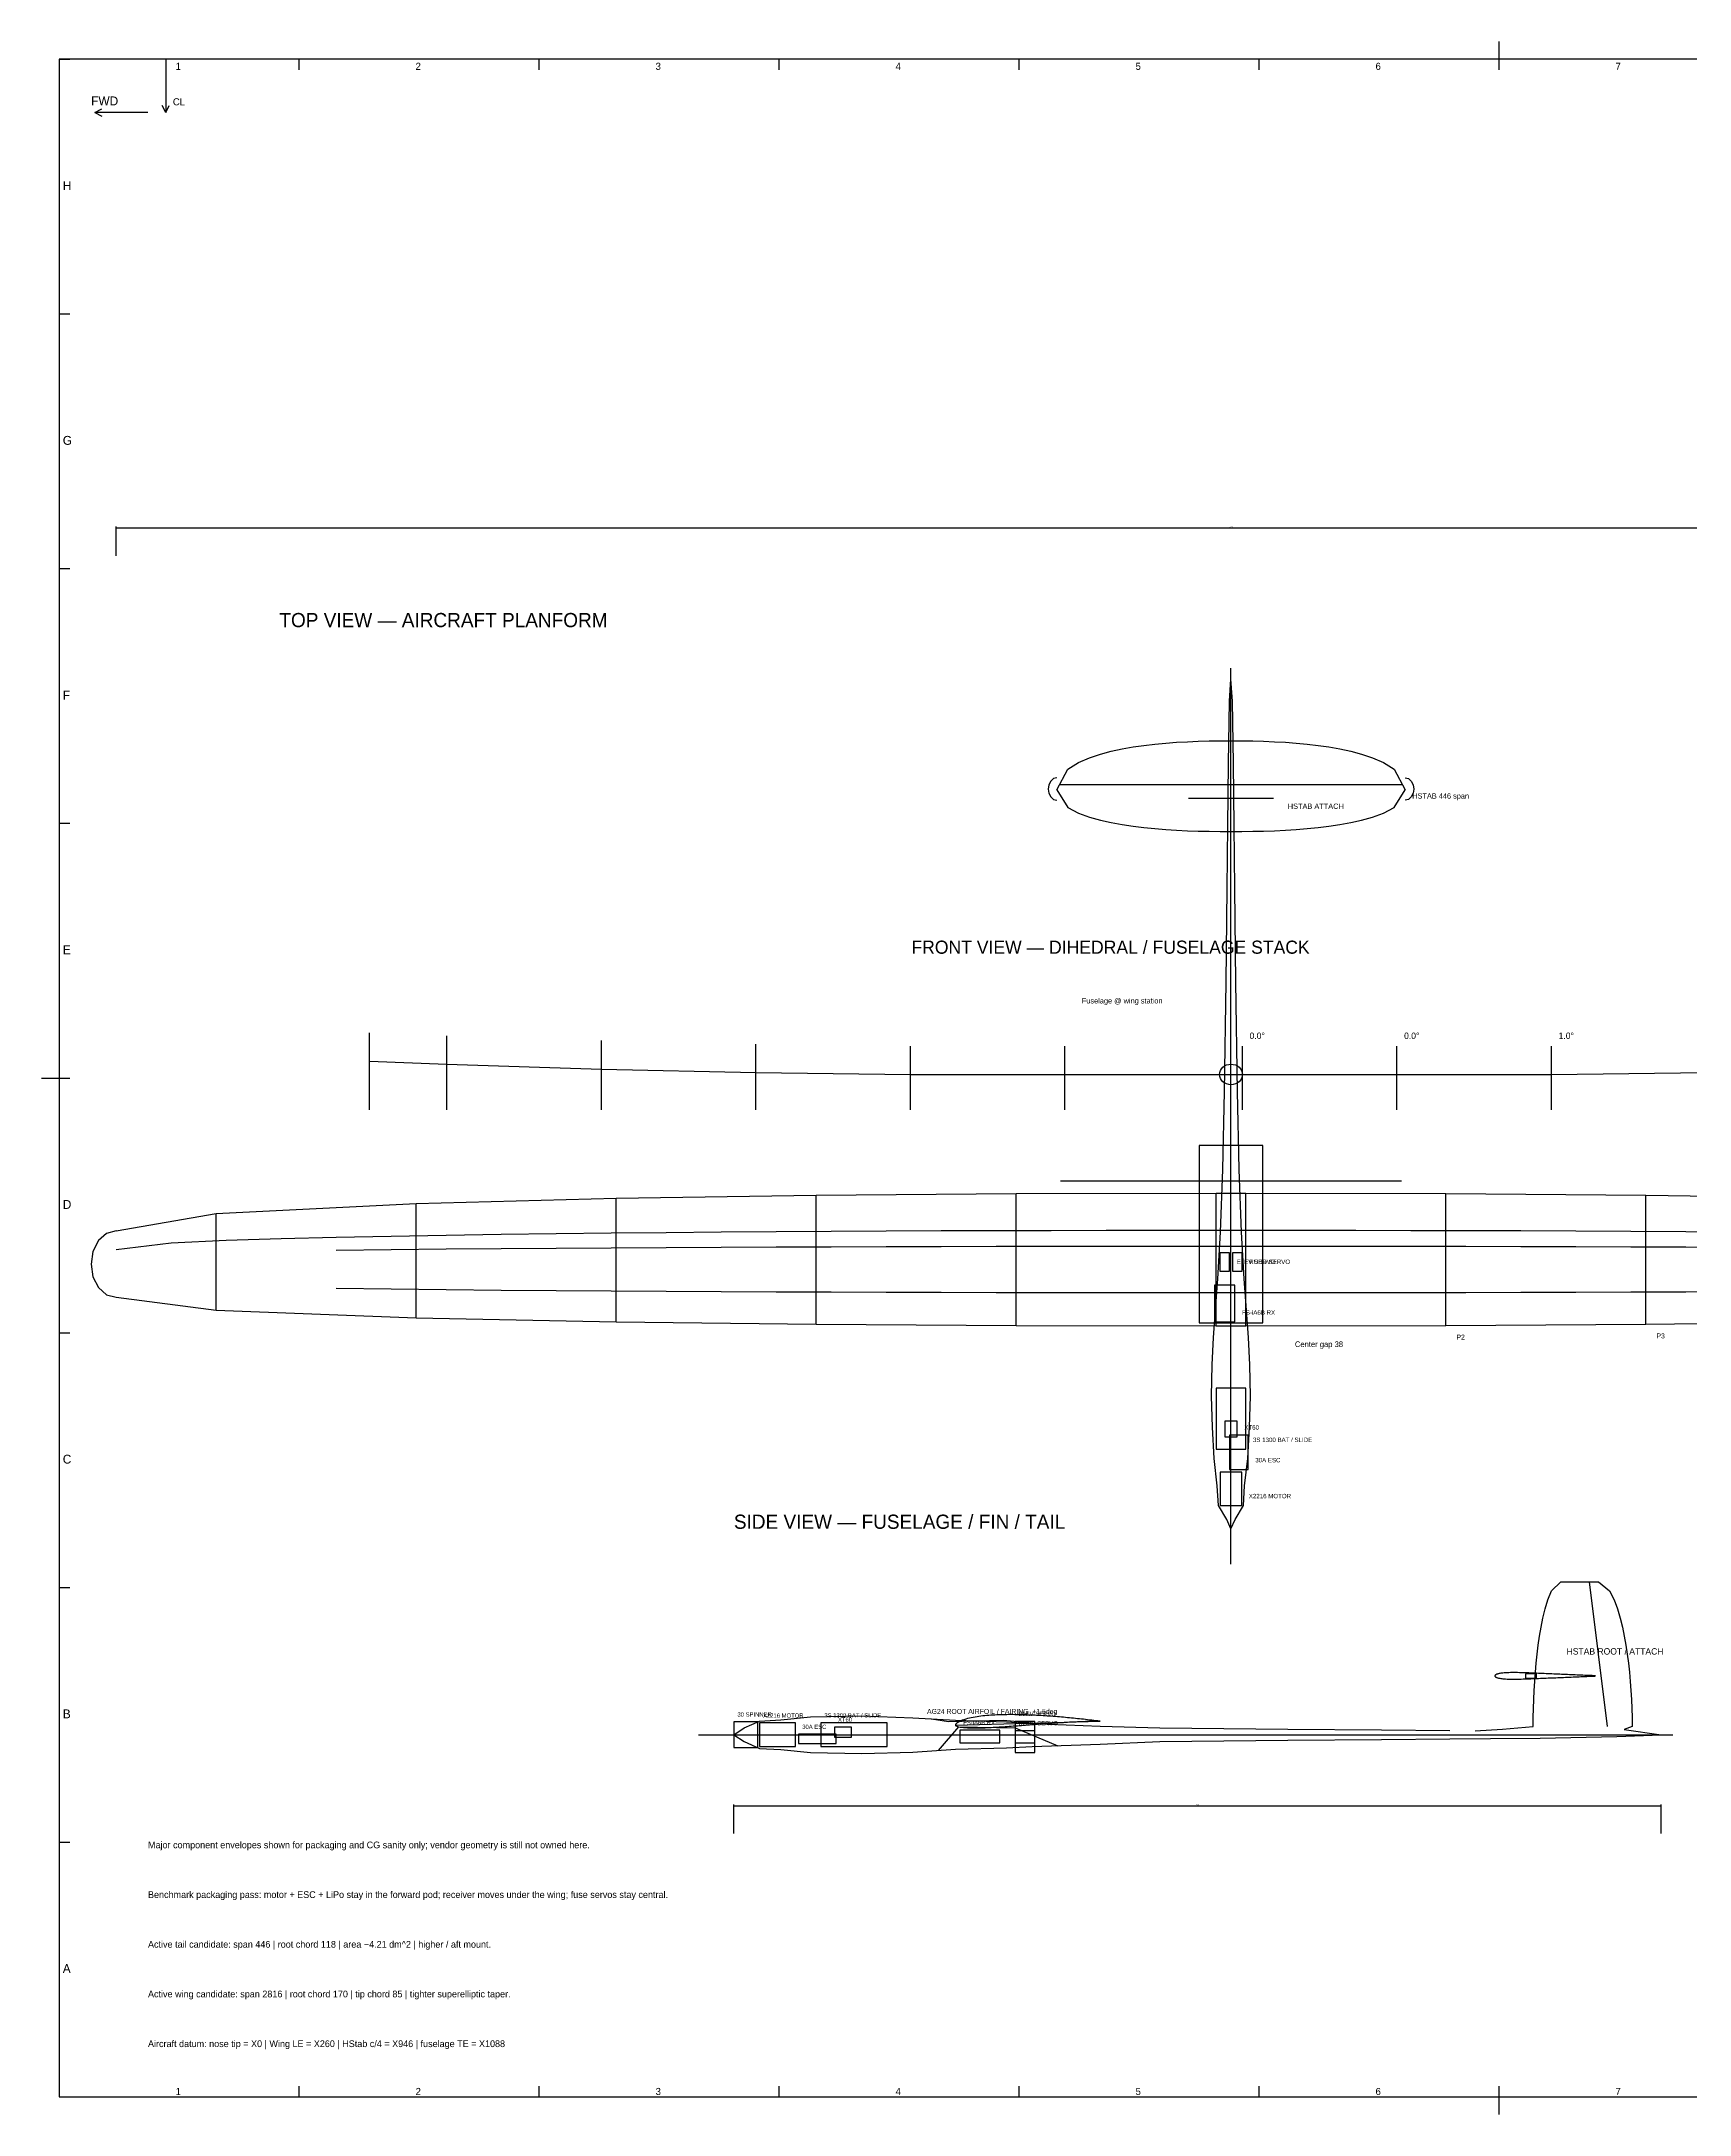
# Model space of a CAD drawing. Header units: metres. Extents: x 15 to 836, y 5 to 589.
# Drawn here: x 15 to 479, y 5 to 589 of the extents above; entities that cross this region are included whole.
import ezdxf

# ---------------------------------------------------------------- set-up
doc = ezdxf.new("R2010")
doc.units = ezdxf.units.M
for name, color, linetype in [('BORDER', 7, 'Continuous'), ('CENTERLINE', 5, 'Continuous'), ('DIMENSION', 1, 'Continuous'), ('HIDDEN', 7, 'Continuous'), ('ORIENTATION', 7, 'Continuous'), ('OUTLINE', 7, 'Continuous'), ('SECTION', 4, 'Continuous'), ('SPAR', 3, 'Continuous'), ('TEXT', 7, 'Continuous')]:
    doc.layers.add(name, color=color, linetype=linetype)
doc.styles.add('OpenSansCondensed-Light', font='OpenSansCondensed-Light.ttf')
doc.dimstyles.new('EZDXF', dxfattribs={"dimtxt": 0.25, "dimasz": 0.175, "dimexe": 0.375, "dimexo": 0.125, "dimgap": 0.1, "dimtad": 1, "dimlfac": 100, "dimzin": 12, "dimdsep": 46, "dimtxsty": 'OpenSansCondensed-Light', "dimblk": 'ARCHTICK', "dimcen": 2.5, "dimazin": 3, "dimtfac": 0.5, "dimtmove": 2, "dimatfit": 3})

# ---------------------------------------------------------------- blocks, each defined once
blk = doc.blocks.new('_ARCHTICK')
at = {"color": 0, "linetype": 'BYBLOCK', "const_width": 0.15}
blk.add_lwpolyline([(-0.5, -0.5), (0.5, 0.5)], dxfattribs=at)

msp = doc.modelspace()

# ---------------------------------------------------------------- linework, layer by layer
at = {"layer": 'BORDER'}
for p, q in [((831, 584), (20, 584)), ((20, 584), (20, 10)), ((20, 584), (23, 584)), ((87.58333, 581), (87.58333, 584)), ((155.16667, 581), (155.16667, 584)), ((222.75, 581), (222.75, 584)), ((290.33333, 581), (290.33333, 584)), ((357.91667, 581), (357.91667, 584)), ((425.5, 584), (425.5, 589)), ((425.5, 581), (425.5, 584)), ((20, 512.25), (23, 512.25)), ((20, 440.5), (23, 440.5)), ((20, 368.75), (23, 368.75)), ((15, 297), (20, 297)), ((20, 297), (23, 297)), ((20, 225.25), (23, 225.25)), ((20, 153.5), (23, 153.5)), ((20, 81.75), (23, 81.75)), ((87.58333, 10), (87.58333, 13)), ((155.16667, 10), (155.16667, 13)), ((222.75, 10), (222.75, 13)), ((290.33333, 10), (290.33333, 13)), ((357.91667, 10), (357.91667, 13)), ((425.5, 10), (425.5, 13)), ((20, 10), (831, 10)), ((425.5, 5), (425.5, 10))]:
    msp.add_line(p, q, dxfattribs=at)
at = {"layer": 'CENTERLINE'}
for p, q in [((350, 160), (350, 412.44)), ((301.6, 379.66), (398.4, 379.66)), ((350, 287.11), (350, 308.89)), ((350, 228), (350, 278)), ((456, 114.27586), (450.9216, 155.07586)), ((200, 112), (474.48, 112)), ((272.4035, 114.733), (313.18951, 115.80101))]:
    msp.add_line(p, q, dxfattribs=at)
msp.add_lwpolyline([(36.06, 248.705), (51.548, 250.60107), (67.036, 251.28635), (82.524, 251.7781), (98.012, 252.16724), (113.5, 252.48885), (128.988, 252.76094), (144.476, 252.99419), (159.964, 253.19558), (175.452, 253.36995), (190.94, 253.52082), (206.428, 253.65085), (221.916, 253.76211), (237.404, 253.85622), (252.892, 253.93454), (268.38, 253.99817), (283.868, 254.04807), (299.356, 254.08511), (314.844, 254.11011), (330.332, 254.12397), (345.82, 254.128), (354.18, 254.128), (369.668, 254.12397), (385.156, 254.11011), (400.644, 254.08511), (416.132, 254.04807), (431.62, 253.99817), (447.108, 253.93454), (462.596, 253.85622), (478.084, 253.76211), (493.572, 253.65085)], dxfattribs=at)
at = {"layer": 'HIDDEN'}
for p, q in [((349.615, 247.704), (346.865, 247.704)), ((346.865, 247.704), (346.865, 242.6)), ((349.615, 242.6), (349.615, 247.704)), ((353.135, 247.704), (350.385, 247.704)), ((350.385, 247.704), (350.385, 242.6)), ((353.135, 242.6), (353.135, 247.704)), ((346.865, 242.6), (349.615, 242.6)), ((350.385, 242.6), (353.135, 242.6)), ((351.122, 238.684), (345.358, 238.684)), ((345.358, 238.684), (345.358, 228.3)), ((351.122, 228.3), (351.122, 238.684)), ((345.358, 228.3), (351.122, 228.3)), ((354.18, 209.6), (345.82, 209.6)), ((345.82, 209.6), (345.82, 192.44)), ((354.18, 192.44), (354.18, 209.6)), ((351.76, 200.36), (348.24, 200.36)), ((348.24, 200.36), (348.24, 195.96)), ((351.76, 195.96), (351.76, 200.36)), ((348.24, 195.96), (351.76, 195.96)), ((354.84, 196.4), (349.56, 196.4)), ((349.56, 196.4), (349.56, 186.72)), ((354.84, 186.72), (354.84, 196.4)), ((345.82, 192.44), (354.18, 192.44)), ((353.025, 185.95), (346.975, 185.95)), ((346.975, 185.95), (346.975, 176.6)), ((349.56, 186.72), (354.84, 186.72)), ((353.025, 176.6), (353.025, 185.95)), ((346.975, 176.6), (353.025, 176.6)), ((436.0752, 129.19559), (432.9552, 129.19559)), ((432.9552, 129.19559), (432.9552, 127.94759)), ((436.0752, 127.94759), (436.0752, 129.19559)), ((432.9552, 127.94759), (436.0752, 127.94759)), ((216.72, 115.6), (210, 115.6)), ((210, 115.6), (210, 108.4)), ((216.72, 108.4), (216.72, 115.6)), ((227.4, 115.3), (217.2, 115.3)), ((217.2, 115.3), (217.2, 108.7)), ((227.4, 108.7), (227.4, 115.3)), ((238.8, 112.12), (228.24, 112.12)), ((228.24, 112.12), (228.24, 109.48)), ((253.2, 115.36), (234.48, 115.36)), ((234.48, 115.36), (234.48, 108.64)), ((243.12, 114.16), (238.32, 114.16)), ((238.32, 114.16), (238.32, 111.28)), ((238.32, 111.28), (243.12, 111.28)), ((238.8, 109.48), (238.8, 112.12)), ((243.12, 111.28), (243.12, 114.16)), ((253.2, 108.64), (253.2, 115.36)), ((284.928, 113.32), (273.6, 113.32)), ((273.6, 113.32), (273.6, 109.72)), ((284.928, 109.72), (284.928, 113.32)), ((294.768, 115.768), (289.2, 115.768)), ((289.2, 115.768), (289.2, 109.672)), ((294.768, 113.128), (289.2, 113.128)), ((289.2, 113.128), (289.2, 107.032)), ((294.768, 109.672), (294.768, 115.768)), ((294.768, 107.032), (294.768, 113.128)), ((210, 108.4), (216.72, 108.4)), ((217.2, 108.7), (227.4, 108.7)), ((228.24, 109.48), (238.8, 109.48)), ((234.48, 108.64), (253.2, 108.64)), ((273.6, 109.72), (284.928, 109.72)), ((289.2, 109.672), (294.768, 109.672)), ((289.2, 107.032), (294.768, 107.032))]:
    msp.add_line(p, q, dxfattribs=at)
at = {"layer": 'ORIENTATION'}
for p, q in [((50, 584), (50, 569)), ((30, 569), (32, 570)), ((45, 569), (30, 569)), ((30, 569), (32, 568)), ((50, 569), (49, 571)), ((50, 569), (51, 571))]:
    msp.add_line(p, q, dxfattribs=at)
at = {"layer": 'OUTLINE'}
for p, q in [((107.41, 301.74), (129.17, 300.89)), ((129.17, 300.89), (172.69, 299.53)), ((172.69, 299.53), (216.21, 298.51)), ((216.21, 298.51), (259.73, 298)), ((259.73, 298), (303.25, 298)), ((303.25, 298), (346.77, 298)), ((346.77, 298), (353.23, 298)), ((353.23, 298), (396.75, 298)), ((396.75, 298), (440.27, 298)), ((440.27, 298), (483.79, 298.51)), ((359, 278), (341, 278)), ((341, 278), (341, 228)), ((359, 228), (359, 278)), ((302, 268), (398, 268)), ((345.82, 227.2), (345.82, 264.6)), ((354.18, 227.2), (354.18, 264.6)), ((341, 228), (359, 228))]:
    msp.add_line(p, q, dxfattribs=at)
for points in [[(350, 170), (348.79, 172.64), (346.48, 176.6), (346.15, 182.1), (345.27, 189.8), (344.764, 198.6), (344.544, 207.4), (344.676, 216.2), (345.072, 223.9), (345.644, 231.6), (346.304, 240.4), (347.008, 253.6), (347.69, 271.2), (348.196, 293.2), (348.614, 324), (348.9, 350.4), (349.098, 368), (349.252, 385.6), (349.56, 403.2), (350, 409.36)], [(350, 170), (351.21, 172.64), (353.52, 176.6), (353.85, 182.1), (354.73, 189.8), (355.236, 198.6), (355.456, 207.4), (355.324, 216.2), (354.928, 223.9), (354.356, 231.6), (353.696, 240.4), (352.992, 253.6), (352.31, 271.2), (351.804, 293.2), (351.386, 324), (351.1, 350.4), (350.902, 368), (350.748, 385.6), (350.44, 403.2), (350, 409.36)], [(300.94, 378.142), (304.00625, 383.9953), (307.0725, 385.90941), (310.13875, 387.23261), (313.205, 388.24428), (316.27125, 389.05132), (319.3375, 389.70827), (322.40375, 390.24751), (325.47, 390.69016), (328.53625, 391.051), (331.6025, 391.34095), (334.66875, 391.56845), (337.735, 391.7404), (340.80125, 391.86276), (343.8675, 391.94112), (346.93375, 391.98142), (350, 391.99166), (353.06625, 391.98142), (356.1325, 391.94112), (359.19875, 391.86276), (362.265, 391.7404), (365.33125, 391.56845), (368.3975, 391.34095), (371.46375, 391.051), (374.53, 390.69016), (377.59625, 390.24751), (380.6625, 389.70827), (383.72875, 389.05132), (386.795, 388.24428), (389.86125, 387.23261), (392.9275, 385.90941), (395.99375, 383.9953), (399.06, 378.142)], [(300.94, 381.5876), (300.01631, 381.34584), (299.23324, 380.65738), (298.71001, 379.62703), (298.52627, 378.41164), (298.71001, 377.19626), (299.23324, 376.1659), (300.01631, 375.47744), (300.94, 375.23568)], [(399.06, 381.5876), (399.98369, 381.34584), (400.76676, 380.65738), (401.28999, 379.62703), (401.47373, 378.41164), (401.28999, 377.19626), (400.76676, 376.1659), (399.98369, 375.47744), (399.06, 375.23568)], [(300.94, 378.142), (304.00625, 373.20482), (307.0725, 371.59029), (310.13875, 370.4742), (313.205, 369.62086), (316.27125, 368.94014), (319.3375, 368.38601), (322.40375, 367.93117), (325.47, 367.5578), (328.53625, 367.25343), (331.6025, 367.00887), (334.66875, 366.81697), (337.735, 366.67193), (340.80125, 366.56872), (343.8675, 366.50263), (346.93375, 366.46864), (350, 366.46), (353.06625, 366.46864), (356.1325, 366.50263), (359.19875, 366.56872), (362.265, 366.67193), (365.33125, 366.81697), (368.3975, 367.00887), (371.46375, 367.25343), (374.53, 367.5578), (377.59625, 367.93117), (380.6625, 368.38601), (383.72875, 368.94014), (386.795, 369.62086), (389.86125, 370.4742), (392.9275, 371.59029), (395.99375, 373.20482), (399.06, 378.142)], [(36.06, 253.941), (64.22, 258.80706), (120.54, 261.63189), (176.86, 263.13882), (233.18, 264.01855), (289.5, 264.47221), (345.82, 264.6), (354.18, 264.6), (410.5, 264.47221), (466.82, 264.01855), (523.14, 263.13882), (579.46, 261.63189), (635.78, 258.80706), (663.94, 253.941)], [(36.06, 253.941), (33.34065, 253.22927), (31.0353, 251.20245), (29.49491, 248.16909), (28.954, 244.591), (29.49491, 241.01291), (31.0353, 237.97955), (33.34065, 235.95273), (36.06, 235.241)], [(36.06, 235.241), (64.22, 231.57012), (120.54, 229.4391), (176.86, 228.30229), (233.18, 227.63864), (289.5, 227.2964), (345.82, 227.2), (354.18, 227.2), (410.5, 227.2964), (466.82, 227.63864), (523.14, 228.30229), (579.46, 229.4391), (635.78, 231.57012), (663.94, 235.241)], [(435.12, 114.27586), (435.13791, 116.82586), (435.18943, 119.37586), (435.27388, 121.92586), (435.39163, 124.47586), (435.54372, 127.02586), (435.73185, 129.57586), (435.95851, 132.12586), (436.22714, 134.67586), (436.54257, 137.22586), (436.91161, 139.77586), (437.34421, 142.32586), (437.85572, 144.87586), (438.4719, 147.42586), (439.24253, 149.97586), (440.29419, 152.52586), (442.896, 155.07586), (453.456, 155.07586), (456.63599, 152.52586), (457.92136, 149.97586), (458.86324, 147.42586), (459.61634, 144.87586), (460.24152, 142.32586), (460.77025, 139.77586), (461.2213, 137.22586), (461.60683, 134.67586), (461.93516, 132.12586), (462.21218, 129.57586), (462.44212, 127.02586), (462.62801, 124.47586), (462.77193, 121.92586), (462.87514, 119.37586), (462.93811, 116.82586), (462.96, 114.27586)], [(210, 112), (212.88, 113.92), (217.2, 115.84), (223.2, 116.2), (231.6, 117.04), (246, 117.28), (260.4, 116.8), (272.4, 116.08), (286.8, 115.6), (294, 115.12), (313.2, 114.4), (330, 113.92), (366, 113.56), (392.4, 113.392), (411.6, 113.2)], [(210, 112), (212.88, 110.08), (217.2, 108.16), (223.2, 107.8), (231.6, 106.96), (246, 106.72), (260.4, 107.08), (272.4, 107.92), (286.8, 108.28), (294, 108.64), (313.2, 109.36), (330, 110.08), (366, 110.44), (392.4, 110.608), (411.6, 110.8), (423.12, 110.92), (437.04, 111.064), (458.64, 111.472), (471.12, 112)], [(265.68, 116.4832), (270.48, 115.70013), (285.84, 116.08202), (299.28, 114.922)], [(267.6, 107.584), (273.36, 114.23622), (289.2, 113.98163), (301.2, 108.91)], [(418.8, 113.125), (426.48, 113.53186), (435.12, 114.27586)], [(462.96, 114.27586), (460.7328, 113.43586), (471.12, 112)]]:
    msp.add_lwpolyline(points, dxfattribs=at)
for points in [[(452.64057, 128.60112), (452.45105, 128.60888), (452.10971, 128.62293), (451.6974, 128.64004), (451.22612, 128.65969), (450.71707, 128.68104), (450.18837, 128.70339), (449.65082, 128.72627), (449.10932, 128.74935), (448.56608, 128.7726), (448.02203, 128.7958), (447.47758, 128.81907), (446.93293, 128.8423), (446.38819, 128.86558), (445.8434, 128.88874), (445.29863, 128.91199), (444.75387, 128.9351), (444.20911, 128.95832), (443.66432, 128.98143), (443.11961, 129.00454), (442.57482, 129.02776), (442.03011, 129.05085), (441.48549, 129.07407), (440.94078, 129.09718), (440.39627, 129.12031), (439.85174, 129.14351), (439.30723, 129.16653), (438.76283, 129.18964), (438.21863, 129.21244), (437.67418, 129.2358), (437.13052, 129.25976), (436.58703, 129.28324), (436.04366, 129.30666), (435.50266, 129.32954), (434.96223, 129.35183), (434.42404, 129.37355), (433.88786, 129.39411), (433.35298, 129.41371), (432.82147, 129.43183), (432.29134, 129.44823), (431.76504, 129.46276), (431.24152, 129.47468), (430.72199, 129.48406), (430.20742, 129.49003), (429.69825, 129.49252), (429.19738, 129.49071), (428.70581, 129.48442), (428.2283, 129.47293), (427.7683, 129.45616), (427.33316, 129.4337), (426.92923, 129.40618), (426.56371, 129.37375), (426.23944, 129.33764), (425.95675, 129.29845), (425.71187, 129.25736), (425.50117, 129.21561), (425.31998, 129.17381), (425.16362, 129.13238), (425.02803, 129.09129), (424.90962, 129.05053), (424.80566, 129.01006), (424.71402, 128.96951), (424.63294, 128.92859), (424.56117, 128.88716), (424.49796, 128.84476), (424.44288, 128.80092), (424.39604, 128.75504), (424.35888, 128.70628), (424.33374, 128.65403), (424.32147, 128.59942), (424.3215, 128.54474), (424.33371, 128.49017), (424.35888, 128.43794), (424.39607, 128.38915), (424.44291, 128.3433), (424.49796, 128.29943), (424.56117, 128.25701), (424.63294, 128.2156), (424.71402, 128.17471), (424.80566, 128.13413), (424.90965, 128.09363), (425.02806, 128.05291), (425.16365, 128.01178), (425.31998, 127.97035), (425.5012, 127.92855), (425.71187, 127.88681), (425.95675, 127.84572), (426.23944, 127.80649), (426.56371, 127.77039), (426.92921, 127.73796), (427.33313, 127.71038), (427.7683, 127.68792), (428.22827, 127.67112), (428.70578, 127.65963), (429.19736, 127.65334), (429.69825, 127.6515), (430.20742, 127.65399), (430.72199, 127.65991), (431.24152, 127.66928), (431.76502, 127.68121), (432.29134, 127.69571), (432.82144, 127.7121), (433.35298, 127.7302), (433.88786, 127.74977), (434.42404, 127.77033), (434.96223, 127.79202), (435.50266, 127.81428), (436.04366, 127.83716), (436.58701, 127.86056), (437.1305, 127.884), (437.67418, 127.90794), (438.21863, 127.9313), (438.76278, 127.95407), (439.3072, 127.97718), (439.85171, 128.00017), (440.39622, 128.02334), (440.94078, 128.04648), (441.48543, 128.06956), (442.03011, 128.09278), (442.57479, 128.11583), (443.11955, 128.13903), (443.66429, 128.16214), (444.20908, 128.18522), (444.75384, 128.20841), (445.29863, 128.23149), (445.84343, 128.25474), (446.38819, 128.27788), (446.9329, 128.30116), (447.47755, 128.32432), (448.022, 128.3476), (448.56608, 128.3708), (449.10932, 128.39402), (449.6508, 128.41707), (450.18837, 128.43995), (450.71707, 128.46227), (451.22612, 128.4836), (451.69743, 128.50325), (452.10974, 128.52033), (452.45102, 128.5344), (452.64057, 128.54213)], [(313.18918, 115.81374), (312.94564, 115.8372), (312.45411, 115.8891), (311.89947, 115.95033), (311.33289, 116.01446), (310.76477, 116.07946), (310.19662, 116.14417), (309.62828, 116.20806), (309.05981, 116.271), (308.49136, 116.33297), (307.92282, 116.394), (307.35442, 116.45405), (306.78588, 116.51336), (306.21749, 116.57174), (305.64903, 116.62922), (305.0804, 116.68571), (304.51188, 116.74114), (303.94323, 116.79543), (303.3744, 116.84858), (302.8056, 116.90045), (302.2366, 116.95102), (301.66738, 117.00027), (301.09824, 117.0481), (300.52906, 117.09442), (299.95968, 117.13926), (299.39037, 117.18251), (298.82115, 117.22413), (298.25177, 117.26412), (297.68239, 117.30243), (297.11314, 117.33899), (296.54381, 117.37375), (295.97441, 117.4068), (295.40522, 117.43793), (294.83612, 117.46723), (294.2669, 117.49457), (293.69778, 117.51995), (293.12896, 117.54325), (292.56011, 117.56448), (291.99123, 117.58358), (291.42262, 117.6004), (290.85423, 117.61495), (290.28586, 117.62712), (289.71776, 117.63686), (289.14998, 117.64399), (288.5823, 117.64847), (288.01486, 117.65014), (287.44795, 117.64893), (286.88127, 117.64462), (286.31485, 117.63717), (285.74904, 117.62631), (285.18386, 117.61192), (284.61894, 117.5937), (284.05486, 117.57158), (283.49162, 117.5452), (282.92891, 117.51435), (282.3673, 117.47878), (281.80689, 117.43819), (281.24743, 117.3922), (280.68967, 117.34053), (280.13359, 117.28279), (279.5793, 117.21852), (279.02781, 117.14731), (278.47888, 117.06849), (277.93344, 116.98156), (277.39227, 116.88564), (276.85576, 116.77992), (276.32586, 116.66352), (275.80333, 116.53503), (275.29111, 116.3935), (274.79115, 116.23719), (274.30863, 116.06497), (273.85102, 115.87627), (273.43341, 115.67391), (273.08329, 115.47051), (272.82615, 115.28856), (272.65734, 115.14195), (272.54938, 115.02688), (272.47975, 114.93355), (272.4352, 114.85476), (272.4102, 114.7857), (272.40378, 114.72362), (272.41728, 114.6632), (272.45524, 114.60232), (272.51925, 114.54265), (272.61391, 114.48134), (272.75321, 114.41425), (272.96435, 114.33738), (273.28109, 114.25082), (273.70039, 114.16593), (274.18388, 114.0941), (274.6993, 114.03728), (275.23003, 113.99408), (275.76989, 113.96234), (276.31591, 113.94007), (276.86617, 113.92587), (277.41952, 113.91848), (277.97511, 113.91711), (278.53265, 113.92102), (279.09154, 113.92953), (279.65175, 113.9422), (280.21288, 113.95853), (280.7747, 113.9781), (281.3373, 114.00066), (281.90053, 114.02582), (282.46414, 114.05339), (283.02844, 114.08311), (283.59308, 114.11479), (284.15818, 114.14816), (284.72389, 114.18297), (285.29001, 114.21922), (285.85654, 114.25671), (286.4237, 114.29536), (286.99129, 114.33499), (287.55937, 114.37554), (288.12789, 114.41684), (288.69684, 114.45875), (289.2659, 114.5012), (289.83446, 114.54405), (290.40249, 114.58717), (290.97009, 114.63048), (291.53737, 114.67394), (292.1042, 114.71744), (292.6707, 114.76092), (293.23692, 114.8044), (293.8031, 114.84772), (294.36896, 114.8909), (294.93466, 114.93383), (295.50024, 114.97652), (296.06575, 115.01888), (296.63095, 115.06086), (297.19603, 115.10235), (297.76093, 115.14338), (298.32567, 115.18385), (298.89019, 115.22369), (299.45464, 115.26292), (300.0191, 115.30153), (300.58351, 115.33945), (301.14797, 115.37672), (301.71249, 115.4133), (302.27719, 115.44919), (302.84187, 115.48426), (303.40674, 115.51852), (303.9718, 115.55172), (304.53688, 115.58382), (305.10225, 115.61463), (305.66798, 115.64385), (306.23376, 115.67136), (306.79971, 115.69695), (307.36596, 115.72031), (307.93232, 115.74126), (308.49887, 115.75945), (309.06567, 115.77453), (309.63251, 115.78623), (310.19953, 115.79447), (310.76661, 115.79883), (311.33383, 115.79932), (311.89996, 115.7961), (312.45594, 115.78936), (312.94678, 115.7798), (313.19022, 115.77414)]]:
    msp.add_lwpolyline(points, close=True, dxfattribs=at)
msp.add_ellipse((350, 298), major_axis=(3.23, 0), ratio=0.894736842, dxfattribs=at)
at = {"layer": 'SECTION'}
for p, q in [((338, 375.8056), (362, 375.8056)), ((107.41, 288), (107.41, 309.74)), ((129.17, 288), (129.17, 308.89)), ((172.69, 288), (172.69, 307.53)), ((216.21, 288), (216.21, 306.51)), ((259.73, 288), (259.73, 306)), ((303.25, 288), (303.25, 306)), ((353.23, 288), (353.23, 306)), ((396.75, 288), (396.75, 306)), ((440.27, 288), (440.27, 306)), ((176.86, 228.30229), (176.86, 263.13882)), ((233.18, 227.63864), (233.18, 264.01855)), ((289.5, 227.2964), (289.5, 264.47221)), ((410.5, 227.2964), (410.5, 264.47221)), ((466.82, 227.63864), (466.82, 264.01855)), ((64.22, 231.57012), (64.22, 258.80706)), ((120.54, 229.4391), (120.54, 261.63189)), ((345.82, 227.2), (354.18, 227.2))]:
    msp.add_line(p, q, dxfattribs=at)
at = {"layer": 'SPAR'}
for points in [[(98.012, 248.49059), (113.5, 248.67912), (128.988, 248.83862), (144.476, 248.97535), (159.964, 249.09341), (175.452, 249.19563), (190.94, 249.28407), (206.428, 249.36029), (221.916, 249.42551), (237.404, 249.48068), (252.892, 249.52659), (268.38, 249.56389), (283.868, 249.59314), (299.356, 249.61486), (314.844, 249.62951), (330.332, 249.63764), (345.82, 249.64), (354.18, 249.64), (369.668, 249.63764), (385.156, 249.62951), (400.644, 249.61486), (416.132, 249.59314), (431.62, 249.56389), (447.108, 249.52659), (462.596, 249.48068), (478.084, 249.42551), (493.572, 249.36029)], [(98.012, 237.76703), (113.5, 237.5674), (128.988, 237.39852), (144.476, 237.25374), (159.964, 237.12874), (175.452, 237.02051), (190.94, 236.92687), (206.428, 236.84616), (221.916, 236.77711), (237.404, 236.71869), (252.892, 236.67008), (268.38, 236.63059), (283.868, 236.59961), (299.356, 236.57662), (314.844, 236.5611), (330.332, 236.5525), (345.82, 236.55), (354.18, 236.55), (369.668, 236.5525), (385.156, 236.5611), (400.644, 236.57662), (416.132, 236.59961), (431.62, 236.63059), (447.108, 236.67008), (462.596, 236.71869), (478.084, 236.77711), (493.572, 236.84616)]]:
    msp.add_lwpolyline(points, dxfattribs=at)

# ---------------------------------------------------------------- texts
at = {"layer": 'BORDER'}
for s, height, p in [('1', 2, (52.79167, 581)), ('2', 2, (120.375, 581)), ('3', 2, (187.95833, 581)), ('4', 2, (255.54167, 581)), ('5', 2, (323.125, 581)), ('6', 2, (390.70833, 581)), ('7', 2, (458.29167, 581)), ('H', 2.5, (21, 547.125)), ('G', 2.5, (21, 475.375)), ('F', 2.5, (21, 403.625)), ('E', 2.5, (21, 331.875)), ('D', 2.5, (21, 260.125)), ('C', 2.5, (21, 188.375)), ('B', 2.5, (21, 116.625)), ('A', 2.5, (21, 44.875)), ('1', 2, (52.79167, 10.5)), ('2', 2, (120.375, 10.5)), ('3', 2, (187.95833, 10.5)), ('4', 2, (255.54167, 10.5)), ('5', 2, (323.125, 10.5)), ('6', 2, (390.70833, 10.5)), ('7', 2, (458.29167, 10.5))]:
    msp.add_text(s, height=height, dxfattribs=at).set_placement(p)
at = {"layer": 'ORIENTATION'}
for s, height, p in [('FWD', 2.5, (29, 571)), ('CL', 2, (52, 571))]:
    msp.add_text(s, height=height, dxfattribs=at).set_placement(p)
at = {"layer": 'TEXT'}
for s, height, p in [('TOP VIEW — AIRCRAFT PLANFORM', 4, (82, 424)), ('HSTAB ATTACH', 1.5, (366, 372.8056)), ('HSTAB 446 span', 1.5, (401.04, 375.7)), ('FRONT VIEW — DIHEDRAL / FUSELAGE STACK', 3.7, (260, 332)), ('Fuselage @ wing station', 1.5, (308, 318)), ('0.0°', 1.8, (355.23, 308)), ('0.0°', 1.8, (398.75, 308)), ('1.0°', 1.8, (442.27, 308)), ('ELEV SERVO', 1.25, (351.615, 244.6)), ('RUDD SERVO', 1.25, (355.135, 244.6)), ('FS-iA6B RX', 1.25, (353.122, 230.3)), ('Center gap 38', 1.6, (368, 221.2)), ('P2', 1.4, (413.5, 223.2964)), ('P3', 1.4, (469.82, 223.63864)), ('XT60', 1.25, (353.76, 197.96)), ('3S 1300 BAT / SLIDE', 1.25, (356.18, 194.44)), ('30A ESC', 1.25, (356.84, 188.72)), ('X2216 MOTOR', 1.25, (355.025, 178.6)), ('SIDE VIEW — FUSELAGE / FIN / TAIL', 4, (210, 170)), ('HSTAB ROOT / ATTACH', 1.8, (444.5152, 134.57159)), ('30 SPINNER', 1.2, (211, 117.1)), ('X2216 MOTOR', 1.2, (218.2, 116.8)), ('3S 1300 BAT / SLIDE', 1.2, (235.48, 116.86)), ('XT60', 1.2, (239.32, 115.66)), ('AG24 ROOT AIRFOIL / FAIRING  +1.5deg', 1.4, (264.4, 117.86416)), ('ELEV SERVO', 1.2, (290.2, 117.268)), ('30A ESC', 1.2, (229.24, 113.62)), ('FS-iA6B RX', 1.2, (274.6, 114.82)), ('RUDD SERVO', 1.2, (290.2, 114.628)), ('Major component envelopes shown for packaging and CG sanity only; vendor geometry is still not owned here.', 1.9, (45, 80)), ('Benchmark packaging pass: motor + ESC + LiPo stay in the forward pod; receiver moves under the wing; fuse servos stay central.', 1.9, (45, 66)), ('Active tail candidate: span 446 | root chord 118 | area ~4.21 dm^2 | higher / aft mount.', 1.9, (45, 52)), ('Active wing candidate: span 2816 | root chord 170 | tip chord 85 | tighter superelliptic taper.', 1.9, (45, 38)), ('Aircraft datum: nose tip = X0 | Wing LE = X260 | HStab c/4 = X946 | fuselage TE = X1088', 1.9, (45, 24))]:
    msp.add_text(s, height=height, dxfattribs=at).set_placement(p)

# ---------------------------------------------------------------- dimensions: what is measured, and where the dimension line sits
at = {"layer": 'DIMENSION'}
for base, p1, p2 in [((36.06, 452), (36.06, 444), (663.94, 444)), ((210, 92), (210, 84), (471.12, 84))]:
    msp.add_linear_dim(base=base, p1=p1, p2=p2, dimstyle='EZDXF', dxfattribs=at).render()

doc.saveas('drawing.dxf')
